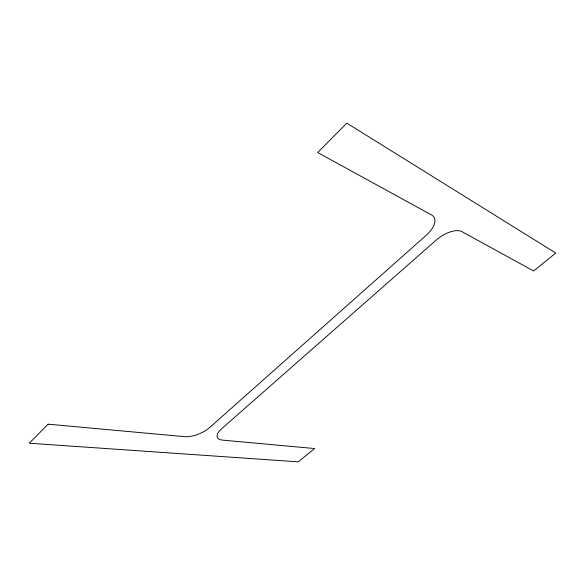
<?xml version="1.0" encoding="UTF-8"?>
<svg xmlns="http://www.w3.org/2000/svg" width="585" height="585" viewBox="0 0 585 585"><rect width="100%" height="100%" fill="white"/><g stroke="black" fill="none" stroke-linecap="round" stroke-linejoin="round"><path stroke-width="0.88" d="M48.145 424.183L29.25 443.225L298.248 461.843L314.657 448.541L222.358 440.11A18.215 7.605 -24.8 0 1 221.715 428.673L436.117 240.172A21.14 9.982 -33.9 0 1 461.858 231.609L533.637 270.972L555.75 253.042L346.846 123.157L317.692 152.539L431.752 215.09A22.318 11.239 -33.8 0 1 426.297 235.207L209.788 427.401A19.239 8.358 -23.6 0 1 184.78 436.673L48.145 424.183"/></g></svg>
